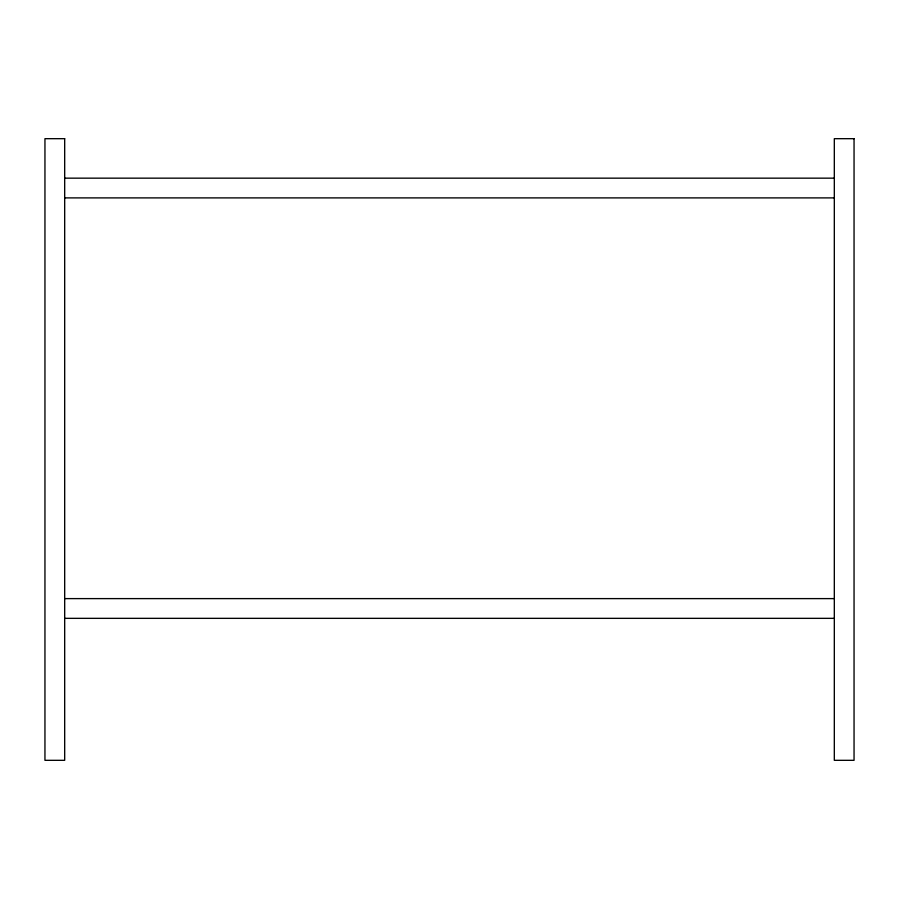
<?xml version="1.0" encoding="UTF-8"?>
<svg xmlns="http://www.w3.org/2000/svg" width="899" height="899" viewBox="0 0 899 899"><rect width="100%" height="100%" fill="white"/><g stroke="black" fill="none" stroke-linecap="round" stroke-linejoin="round"><path stroke-width="1.35" d="M64.683 178.159L834.317 178.159M64.683 197.892L834.317 197.892M64.683 598.61L834.317 598.61M64.683 618.343L834.317 618.343M64.683 138.682L44.95 138.682L44.95 760.318L64.683 760.318L64.683 138.682M854.05 138.682L834.317 138.682L834.317 760.318L854.05 760.318L854.05 138.682"/></g></svg>
